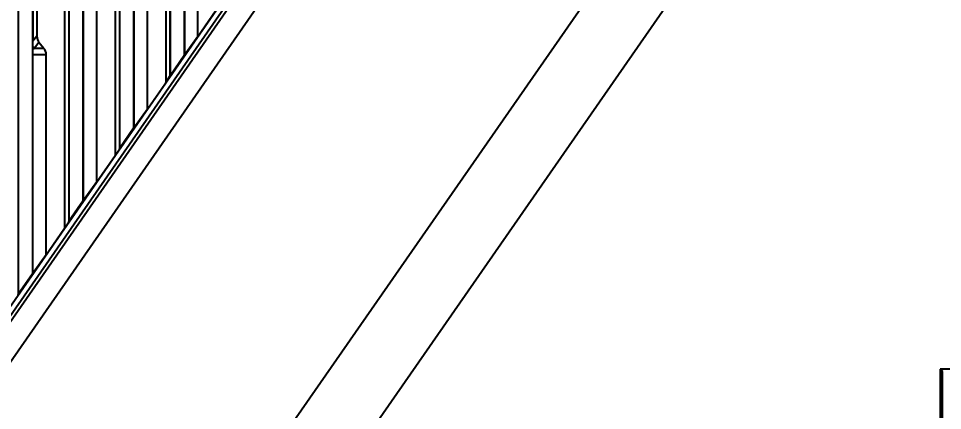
# Model space of a CAD drawing. Header units: millimetres. Extents: x 389 to 17466, y 310 to 5904.
# Drawn here: x 4963.5 to 5164.5, y 1395.7 to 1481 of the extents above; entities that cross this region are included whole.
import ezdxf

# ---------------------------------------------------------------- set-up
doc = ezdxf.new("R2010")
doc.units = ezdxf.units.MM
doc.layers.add('DIKE-5_20833-YOUDIM', color=7, linetype='Continuous')
doc.styles.get("Standard").update_dxf_attribs({"font": 'arial.ttf'})
doc.dimstyles.new('DIMSTYLE_14', dxfattribs={"dimtxt": 30, "dimasz": 20, "dimexe": 1.75, "dimexo": 0.875, "dimgap": 2, "dimtad": 1, "dimzin": 9, "dimdsep": 46, "dimtxsty": 'Standard', "dimblk": '_FILLED', "dimcen": 0.09, "dimadec": 0, "dimazin": 0, "dimtp": 0.05, "dimtm": 0.05, "dimtfac": 1, "dimtofl": 0, "dimtmove": 0, "dimatfit": 3, "dimldrblk": '_FILLED', "dimfxl": 1, "dimtolj": 1, "dimarcsym": 0})

# ---------------------------------------------------------------- blocks, each defined once
blk = doc.blocks.new('_FILLED')
at = {"color": 0, "linetype": 'ByBlock'}
blk.add_solid([(0, 0), (-1, 0.2), (-1, -0.2)], dxfattribs=at)
blk = doc.blocks.new('*D44')
at = {"layer": 'Defpoints', "color": 0, "linetype": 'Continuous', "transparency": 16777216}
for p in [(5109.04, 1543.48), (5109.04, 1243.48), (5243.56, 1243.48)]:
    blk.add_point(p, dxfattribs=at)
at = {"layer": 'DIKE-5_20833-YOUDIM', "color": 0, "linetype": 'Continuous', "lineweight": -2, "transparency": 16777216}
for p, q in [((5109.91, 1543.48), (5245.31, 1543.48)), ((5243.56, 1523.48), (5243.56, 1263.48)), ((5109.91, 1243.48), (5245.31, 1243.48))]:
    blk.add_line(p, q, dxfattribs=at)
at = {"layer": 'DIKE-5_20833-YOUDIM', "color": 0, "linetype": 'Continuous', "lineweight": -2, "transparency": 16777216, "xscale": 20, "yscale": 20, "zscale": 20}
for p, rotation in [((5243.56, 1543.48), 90), ((5243.56, 1243.48), 270)]:
    blk.add_blockref('_FILLED', p, dxfattribs=dict(at, rotation=rotation))
at = {"layer": 'DIKE-5_20833-YOUDIM', "color": 0, "linetype": 'Continuous', "transparency": 16777216, "insert": (5222.14, 1393.48), "char_height": 30, "attachment_point": 5, "rotation": 90}
blk.add_mtext('\\A1;300 [11 3/4"]', dxfattribs=at)

msp = doc.modelspace()

# ---------------------------------------------------------------- linework, layer by layer
at = {"color": 7, "linetype": 'Continuous'}
for p, q in [((4963.5375, 1421.2055), (4963.5375, 1630.7401)), ((4966.5375, 1630.7401), (4966.5375, 1425.524)), ((4966.6205, 1630.6324), (4966.6205, 1476.1333)), ((4967.5375, 1630.6014), (4967.5375, 1477.2192)), ((4974.5375, 1437.0399), (4974.5375, 1630.7401)), ((4977.5375, 1630.7401), (4977.5375, 1441.3584)), ((4984.5375, 1630.6091), (4984.5375, 1451.2051)), ((4985.4546, 1630.6495), (4985.4546, 1452.6095)), ((4985.5375, 1452.8743), (4985.5375, 1630.7401)), ((4988.5375, 1627.982), (4988.5375, 1457.1927)), ((4995.5375, 1627.982), (4995.5375, 1467.0395)), ((4996.4546, 1627.982), (4996.4546, 1468.4438)), ((4996.5375, 1468.7086), (4996.5375, 1627.982)), ((4999.5375, 1627.982), (4999.5375, 1473.0271)), ((4973.5375, 1608.0795), (4973.5375, 1435.3708)), ((4974.4546, 1609.1655), (4974.4546, 1436.7751)), ((5166.5083, 1599.4733), (4858.792, 1156.5196)), ((5088.6136, 1598.9724), (4956.0506, 1408.1497)), ((4956.8183, 1408.0278), (5089.4659, 1598.9724)), ((4957.0311, 1399.5704), (5095.6885, 1599.1661)), ((5166.613, 1573.3329), (4876.9835, 1156.4148)), ((4999.5913, 1520.6996), (4999.5913, 1473.0102)), ((5002.5375, 1477.1159), (5002.5375, 1520.6967)), ((4988.5913, 1504.8653), (4988.5913, 1457.1759)), ((4991.5375, 1461.2816), (4991.5375, 1504.8624)), ((4977.5913, 1489.0309), (4977.5913, 1441.3415)), ((4980.5375, 1445.4472), (4980.5375, 1489.028)), ((5008.2699, 1485.3101), (4955.3103, 1409.0754)), ((5002.5375, 1477.1159), (5006.5375, 1482.8739)), ((4966.6205, 1476.111), (4967.5375, 1477.2192)), ((5002.5375, 1477.1159), (4999.5913, 1473.0102)), ((4967.9734, 1475.8027), (4966.9642, 1474.583)), ((4968.9826, 1474.5811), (4967.9734, 1475.8027)), ((4966.5913, 1473.1965), (4966.5913, 1425.5072)), ((4966.5913, 1473.1965), (4969.5375, 1473.1936)), ((4966.9642, 1474.583), (4966.601, 1474.3159)), ((4966.9642, 1474.583), (4968.9826, 1474.5811)), ((4969.5375, 1429.6128), (4969.5375, 1473.1936)), ((4996.5375, 1468.7086), (4999.5375, 1473.0271)), ((4999.5913, 1473.0102), (4999.5375, 1473.0271)), ((4991.5375, 1461.2816), (4995.5375, 1467.0395)), ((4995.5375, 1467.0395), (4996.4546, 1468.4438)), ((4996.4546, 1468.4438), (4996.5375, 1468.7086)), ((4991.5375, 1461.2816), (4988.5913, 1457.1759)), ((4985.5375, 1452.8743), (4988.5375, 1457.1927)), ((4988.5913, 1457.1759), (4988.5375, 1457.1927)), ((4980.5375, 1445.4472), (4984.5375, 1451.2051)), ((4984.5375, 1451.2051), (4985.4546, 1452.6095)), ((4985.4546, 1452.6095), (4985.5375, 1452.8743)), ((4980.5375, 1445.4472), (4977.5913, 1441.3415)), ((4974.5375, 1437.0399), (4977.5375, 1441.3584)), ((4977.5913, 1441.3415), (4977.5375, 1441.3584)), ((4974.4546, 1436.7751), (4974.5375, 1437.0399)), ((4969.5375, 1429.6128), (4973.5375, 1435.3708)), ((4973.5375, 1435.3708), (4974.4546, 1436.7751)), ((4969.5375, 1429.6128), (4966.5913, 1425.5072)), ((4963.5375, 1421.2055), (4966.5375, 1425.524)), ((4966.5913, 1425.5072), (4966.5375, 1425.524)), ((4963.4546, 1420.9407), (4963.5375, 1421.2055)), ((5167.0853, 1404.7547), (5163.9687, 1404.7547)), ((5163.9687, 1404.7547), (5163.9687, 1342.2094)), ((5164.468, 1404.2554), (5164.1533, 1404.5709)), ((5164.468, 1342.7089), (5164.468, 1404.2552))]:
    msp.add_line(p, q, dxfattribs=at)
for centre, radius, start, end in [((4885.3121, 1476.1666), 81.3084, 359.138337, 359.976515), ((5030.0635, 1473.211), 63.4721, 179.002519, 180.007549), ((4838.8194, 1476.7856), 127.8052, 358.893494, 359.174316), ((4970.3516, 1478.2493), 4.9916, 221.468022, 227.263692), ((5233.1501, 1474.0742), 97.935, 225.057127, 225.209529)]:
    msp.add_arc(centre, radius, start, end, dxfattribs=at)
for centre, major_axis, ratio, start_param, end_param in [((4971.4973, 1479.6121), (-3.3206, -4.0131), 0.5375563, -0.57614068, -0.10251901), ((4960.5932, 1473.2006), (8.9443, -0.0088), 0.44721342, 0.00043765, 0.35453679)]:
    msp.add_ellipse(centre, major_axis=major_axis, ratio=ratio, start_param=start_param, end_param=end_param, dxfattribs=at)

# ---------------------------------------------------------------- dimensions: what is measured, and where the dimension line sits
at = {"layer": 'DIKE-5_20833-YOUDIM', "linetype": 'Continuous'}
dim = msp.add_linear_dim(base=(5243.5633, 1243.482), p1=(5109.0375, 1543.482), p2=(5109.0375, 1243.482), angle=90, dimstyle='DIMSTYLE_14', override={"dimpost": '<>', "dimtol": 0, "dimtp": 0.08, "dimtm": 0.08}, dxfattribs=at)
dim.commit()
dim.dimension.update_dxf_attribs({"geometry": '*D44', "text_midpoint": (5222.1431, 1393.482)})

doc.saveas('drawing.dxf')
